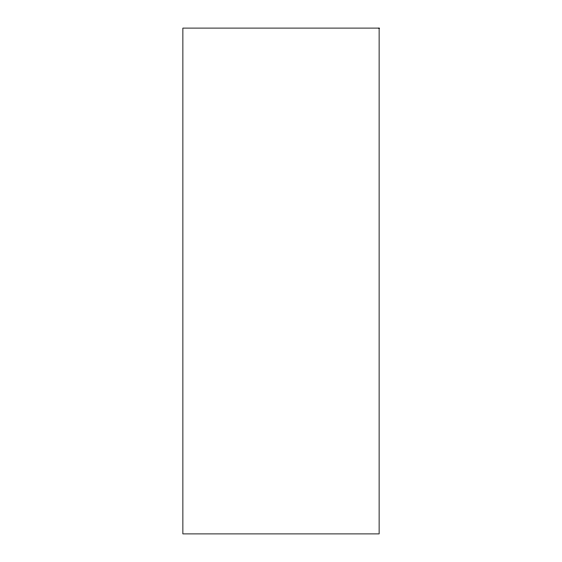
<?xml version="1.0" encoding="UTF-8"?>
<svg xmlns="http://www.w3.org/2000/svg" width="562" height="562" viewBox="0 0 562 562"><rect width="100%" height="100%" fill="white"/><g stroke="black" fill="none" stroke-linecap="round" stroke-linejoin="round"><path stroke-width="0.84" d="M379.125 28.1L182.875 28.1L182.875 533.9L379.125 533.9L379.125 28.1"/></g></svg>
